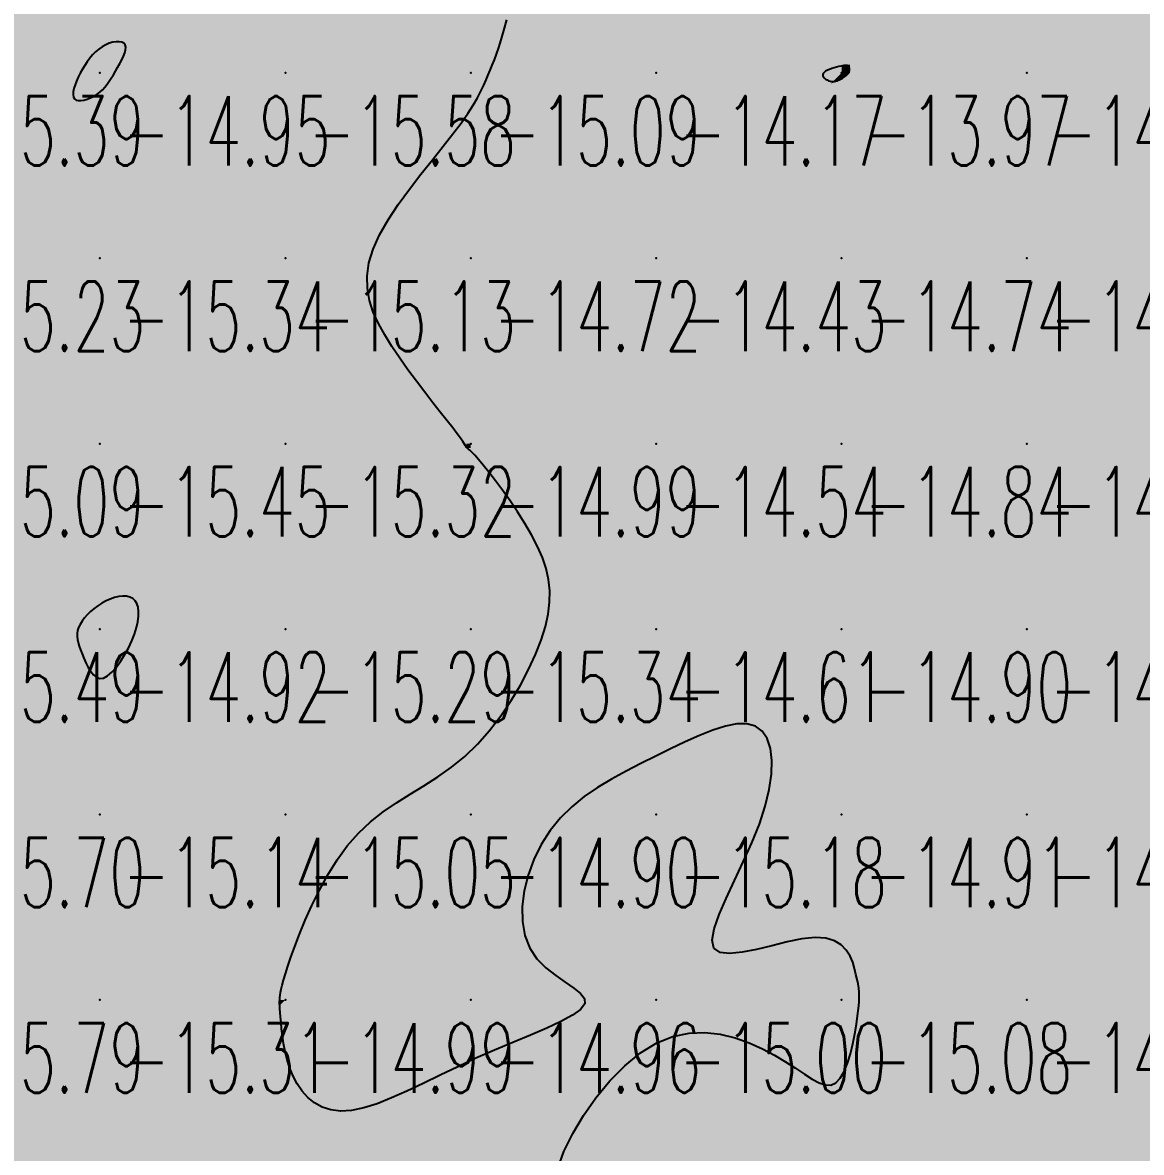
# Model space of a CAD drawing. Header units: millimetres. Extents: x 88261 to 90953, y 390274 to 392322.
# Drawn here: x 89646.1 to 89706.4, y 391059 to 391120 of the extents above; entities that cross this region are included whole.
import ezdxf
from ezdxf.enums import TextEntityAlignment as Align

# ---------------------------------------------------------------- set-up
doc = ezdxf.new("R2010")
doc.units = ezdxf.units.MM
doc.header["$LTSCALE"] = 25
for name, color, linetype in [('CN_03_00', 7, 'Continuous'), ('CN_04_00', 242, 'Continuous'), ('COTEAlt', 7, 'Continuous'), ('TN_COLORIAGE', 7, 'Continuous')]:
    doc.layers.add(name, color=color, linetype=linetype)
doc.styles.add('Simplex 1.0', font='Simplex.shx', dxfattribs={"width": 0.99, "height": 2.5})
doc.styles.get("Standard").update_dxf_attribs({"font": 'times.ttf'})

# ---------------------------------------------------------------- blocks, each defined once
blk = doc.blocks.new('COTE')
at = {"color": 0}
blk.add_point((0, 0), dxfattribs=at)
at = {"layer": 'COTEAlt'}
blk.add_attdef('ALT', text='', height=3.75, dxfattribs=at).set_placement((1.25, -1.25), align=Align.TOP_LEFT)

msp = doc.modelspace()

# ---------------------------------------------------------------- linework, layer by layer
at = {"layer": 'CN_03_00', "elevation": -14, "flags": 128}
msp.add_lwpolyline([(89690.29, 391116.947), (89690.352, 391116.986), (89690.41, 391117.027), (89690.464, 391117.07), (89690.513, 391117.114), (89690.557, 391117.16), (89690.595, 391117.207), (89690.627, 391117.256), (89690.651, 391117.307), (89690.668, 391117.357), (89690.679, 391117.407), (89690.682, 391117.455), (89690.678, 391117.5), (89690.667, 391117.541), (89690.649, 391117.576), (89690.624, 391117.605), (89690.592, 391117.626), (89690.552, 391117.639), (89690.503, 391117.645), (89690.445, 391117.645), (89690.377, 391117.637), (89690.297, 391117.624), (89690.205, 391117.604), (89690.1, 391117.579), (89689.982, 391117.548), (89689.856, 391117.512), (89689.728, 391117.472), (89689.603, 391117.427), (89689.488, 391117.377), (89689.387, 391117.324), (89689.308, 391117.267), (89689.256, 391117.207), (89689.235, 391117.145), (89689.242, 391117.081), (89689.273, 391117.018), (89689.323, 391116.958), (89689.389, 391116.903), (89689.465, 391116.855), (89689.548, 391116.816), (89689.632, 391116.788), (89689.715, 391116.773), (89689.795, 391116.769), (89689.873, 391116.775), (89689.948, 391116.79), (89690.021, 391116.813), (89690.092, 391116.841), (89690.16, 391116.873), (89690.226, 391116.909), (89690.29, 391116.947)], close=True, dxfattribs=at)
at = {"layer": 'CN_04_00', "elevation": -15, "flags": 128}
msp.add_lwpolyline([(89674.939, 391058.154), (89675.277, 391059.067), (89675.746, 391060.031), (89676.327, 391061.01), (89677.002, 391061.971), (89677.753, 391062.877), (89678.562, 391063.694), (89679.411, 391064.387), (89680.28, 391064.922), (89681.154, 391065.271), (89682.023, 391065.451), (89682.877, 391065.483), (89683.709, 391065.391), (89684.51, 391065.2), (89685.271, 391064.931), (89685.983, 391064.61), (89686.64, 391064.259), (89687.233, 391063.9), (89687.765, 391063.554), (89688.242, 391063.239), (89688.667, 391062.972), (89689.045, 391062.774), (89689.38, 391062.661), (89689.678, 391062.652), (89689.942, 391062.767), (89690.178, 391063.015), (89690.385, 391063.377), (89690.566, 391063.825), (89690.722, 391064.332), (89690.854, 391064.87), (89690.963, 391065.411), (89691.049, 391065.927), (89691.116, 391066.393), (89691.162, 391066.785), (89691.19, 391067.114), (89691.201, 391067.395), (89691.195, 391067.643), (89691.174, 391067.875), (89691.138, 391068.104), (89691.089, 391068.348), (89691.027, 391068.622), (89690.952, 391068.934), (89690.85, 391069.271), (89690.706, 391069.611), (89690.504, 391069.932), (89690.23, 391070.213), (89689.868, 391070.434), (89689.403, 391070.573), (89688.819, 391070.608), (89688.111, 391070.529), (89687.316, 391070.367), (89686.482, 391070.166), (89685.655, 391069.967), (89684.883, 391069.812), (89684.213, 391069.743), (89683.692, 391069.804), (89683.367, 391070.036), (89683.271, 391070.468), (89683.376, 391071.082), (89683.639, 391071.843), (89684.016, 391072.719), (89684.466, 391073.678), (89684.944, 391074.687), (89685.409, 391075.712), (89685.818, 391076.722), (89686.134, 391077.686), (89686.351, 391078.589), (89686.47, 391079.418), (89686.49, 391080.161), (89686.413, 391080.804), (89686.239, 391081.335), (89685.969, 391081.741), (89685.602, 391082.01), (89685.142, 391082.134), (89684.598, 391082.127), (89683.982, 391082.007), (89683.305, 391081.795), (89682.579, 391081.508), (89681.817, 391081.165), (89681.028, 391080.787), (89680.226, 391080.391), (89679.422, 391079.992), (89678.625, 391079.584), (89677.844, 391079.157), (89677.09, 391078.701), (89676.372, 391078.205), (89675.699, 391077.66), (89675.081, 391077.054), (89674.527, 391076.378), (89674.046, 391075.626), (89673.647, 391074.817), (89673.338, 391073.973), (89673.127, 391073.117), (89673.022, 391072.273), (89673.032, 391071.463), (89673.165, 391070.71), (89673.428, 391070.037), (89673.821, 391069.461), (89674.305, 391068.973), (89674.831, 391068.558), (89675.35, 391068.199), (89675.815, 391067.883), (89676.177, 391067.594), (89676.387, 391067.316), (89676.397, 391067.033), (89676.173, 391066.734), (89675.734, 391066.416), (89675.115, 391066.078), (89674.351, 391065.721), (89673.476, 391065.344), (89672.524, 391064.948), (89671.529, 391064.531), (89670.526, 391064.095), (89669.544, 391063.642), (89668.593, 391063.185), (89667.678, 391062.741), (89666.804, 391062.325), (89665.977, 391061.955), (89665.201, 391061.645), (89664.482, 391061.414), (89663.825, 391061.276), (89663.232, 391061.243), (89662.704, 391061.309), (89662.235, 391061.462), (89661.823, 391061.69), (89661.465, 391061.983), (89661.156, 391062.328), (89660.895, 391062.714), (89660.676, 391063.131), (89660.498, 391063.566), (89660.355, 391064.009), (89660.243, 391064.452), (89660.158, 391064.885), (89660.095, 391065.298), (89660.049, 391065.682), (89660.017, 391066.026), (89659.993, 391066.323), (89659.973, 391066.565), (89659.958, 391066.759), (89659.948, 391066.915), (89659.942, 391067.045), (89659.941, 391067.157), (89659.946, 391067.262), (89659.956, 391067.371), (89659.971, 391067.494), (89659.994, 391067.64), (89660.028, 391067.819), (89660.078, 391068.041), (89660.15, 391068.315), (89660.249, 391068.651), (89660.38, 391069.058), (89660.549, 391069.545), (89660.76, 391070.122), (89661.019, 391070.792), (89661.326, 391071.538), (89661.681, 391072.335), (89662.084, 391073.159), (89662.537, 391073.986), (89663.038, 391074.792), (89663.589, 391075.552), (89664.189, 391076.244), (89664.838, 391076.85), (89665.525, 391077.385), (89666.243, 391077.872), (89666.98, 391078.333), (89667.727, 391078.792), (89668.473, 391079.27), (89669.209, 391079.79), (89669.924, 391080.375), (89670.61, 391081.041), (89671.26, 391081.776), (89671.867, 391082.563), (89672.425, 391083.384), (89672.929, 391084.22), (89673.372, 391085.055), (89673.748, 391085.87), (89674.052, 391086.647), (89674.278, 391087.373), (89674.427, 391088.054), (89674.503, 391088.697), (89674.507, 391089.314), (89674.441, 391089.913), (89674.309, 391090.503), (89674.111, 391091.095), (89673.851, 391091.698), (89673.534, 391092.317), (89673.171, 391092.942), (89672.779, 391093.561), (89672.373, 391094.16), (89671.968, 391094.726), (89671.579, 391095.244), (89671.222, 391095.703), (89670.912, 391096.087), (89670.66, 391096.389), (89670.463, 391096.615), (89670.314, 391096.777), (89670.206, 391096.886), (89670.131, 391096.954), (89670.082, 391096.993), (89670.052, 391097.013), (89670.033, 391097.026), (89670.019, 391097.044), (89670.001, 391097.076), (89669.968, 391097.132), (89669.912, 391097.22), (89669.824, 391097.351), (89669.695, 391097.533), (89669.514, 391097.776), (89669.274, 391098.09), (89668.969, 391098.479), (89668.607, 391098.937), (89668.202, 391099.452), (89667.768, 391100.013), (89667.317, 391100.607), (89666.862, 391101.225), (89666.417, 391101.854), (89665.995, 391102.482), (89665.608, 391103.103), (89665.27, 391103.719), (89664.993, 391104.338), (89664.79, 391104.967), (89664.675, 391105.614), (89664.659, 391106.284), (89664.756, 391106.986), (89664.979, 391107.726), (89665.333, 391108.509), (89665.797, 391109.321), (89666.342, 391110.147), (89666.94, 391110.972), (89667.562, 391111.78), (89668.179, 391112.555), (89668.763, 391113.282), (89669.286, 391113.944), (89669.725, 391114.531), (89670.085, 391115.046), (89670.376, 391115.499), (89670.61, 391115.898), (89670.798, 391116.251), (89670.95, 391116.569), (89671.078, 391116.858), (89671.192, 391117.129), (89671.302, 391117.39), (89671.412, 391117.655), (89671.524, 391117.936), (89671.64, 391118.25), (89671.762, 391118.608), (89671.893, 391119.025), (89672.034, 391119.516), (89672.188, 391120.093)], dxfattribs=at)
for points in [[(89650.239, 391116.197), (89650.379, 391116.327), (89650.509, 391116.468), (89650.632, 391116.621), (89650.748, 391116.784), (89650.861, 391116.957), (89650.974, 391117.14), (89651.088, 391117.332), (89651.205, 391117.533), (89651.319, 391117.736), (89651.426, 391117.939), (89651.518, 391118.134), (89651.589, 391118.319), (89651.633, 391118.486), (89651.644, 391118.631), (89651.616, 391118.75), (89651.545, 391118.837), (89651.435, 391118.894), (89651.294, 391118.921), (89651.129, 391118.919), (89650.947, 391118.89), (89650.754, 391118.834), (89650.558, 391118.754), (89650.367, 391118.65), (89650.185, 391118.523), (89650.014, 391118.376), (89649.853, 391118.212), (89649.702, 391118.033), (89649.56, 391117.841), (89649.428, 391117.64), (89649.305, 391117.431), (89649.189, 391117.218), (89649.083, 391117.004), (89648.988, 391116.792), (89648.908, 391116.587), (89648.848, 391116.395), (89648.811, 391116.219), (89648.8, 391116.064), (89648.819, 391115.936), (89648.872, 391115.838), (89648.962, 391115.774), (89649.082, 391115.743), (89649.227, 391115.741), (89649.389, 391115.767), (89649.563, 391115.816), (89649.741, 391115.887), (89649.917, 391115.976), (89650.085, 391116.08), (89650.239, 391116.197)], [(89650.665, 391084.715), (89650.894, 391084.912), (89651.127, 391085.176), (89651.358, 391085.493), (89651.578, 391085.846), (89651.782, 391086.221), (89651.961, 391086.601), (89652.11, 391086.972), (89652.221, 391087.32), (89652.295, 391087.641), (89652.333, 391087.933), (89652.336, 391088.194), (89652.304, 391088.423), (89652.24, 391088.617), (89652.144, 391088.773), (89652.017, 391088.892), (89651.861, 391088.97), (89651.681, 391089.011), (89651.48, 391089.018), (89651.265, 391088.993), (89651.039, 391088.939), (89650.809, 391088.86), (89650.578, 391088.758), (89650.352, 391088.636), (89650.136, 391088.498), (89649.931, 391088.347), (89649.741, 391088.184), (89649.568, 391088.015), (89649.414, 391087.841), (89649.282, 391087.665), (89649.175, 391087.492), (89649.093, 391087.323), (89649.04, 391087.161), (89649.014, 391087.002), (89649.012, 391086.844), (89649.032, 391086.681), (89649.073, 391086.51), (89649.13, 391086.327), (89649.203, 391086.128), (89649.289, 391085.909), (89649.386, 391085.669), (89649.495, 391085.42), (89649.616, 391085.178), (89649.751, 391084.957), (89649.901, 391084.774), (89650.066, 391084.644), (89650.248, 391084.581), (89650.448, 391084.601), (89650.665, 391084.715)]]:
    msp.add_lwpolyline(points, close=True, dxfattribs=at)
at = {"layer": 'TN_COLORIAGE', "color": 241}
for points in [[(89640.249, 391127.239, -15.252), (89640.249, 391117.239, -15.252), (89650.249, 391127.239, -15.252)], [(89640.249, 391117.239, -15), (89649.104, 391117.239, -15), (89650.249, 391127.239, -15), (89650.249, 391118.892, -15)], [(89650.249, 391127.239, -15), (89650.249, 391118.892, -15), (89660.249, 391127.239, -15), (89652.101, 391119.092, -15)], [(89660.249, 391117.239, -15), (89651.044, 391117.239, -15), (89660.249, 391127.239, -15), (89652.101, 391119.092, -15)], [(89660.249, 391127.239, -15.226), (89660.249, 391117.239, -15.226), (89670.249, 391127.239, -15.226)], [(89660.249, 391117.239, -15.226), (89670.249, 391117.239, -15.226), (89670.249, 391127.239, -15.226)], [(89670.249, 391127.239, -15), (89673.798, 391127.239, -15), (89670.249, 391117.239, -15), (89672.029, 391119.019, -15)], [(89671.219, 391117.239, -15.089), (89672.029, 391119.019, -15.089), (89670.249, 391117.239, -15.089)], [(89640.249, 391117.239, -15), (89649.104, 391117.239, -15), (89640.249, 391107.239, -15), (89648.47, 391115.461, -15)], [(89660.249, 391117.239, -15), (89651.044, 391117.239, -15), (89650.249, 391107.239, -15), (89650.249, 391115.945, -15)], [(89650.249, 391107.239, -15.577), (89660.249, 391107.239, -15.577), (89660.249, 391117.239, -15.577)], [(89660.249, 391117.239, -15.089), (89660.249, 391107.239, -15.089), (89670.249, 391117.239, -15.089)], [(89660.249, 391107.239, -15), (89663.503, 391107.239, -15), (89670.249, 391117.239, -15), (89670.249, 391114.797, -15)], [(89671.219, 391117.239, -15.089), (89670.249, 391114.797, -15.089), (89670.249, 391117.239, -15.089)], [(89650.249, 391107.239, -15), (89650.249, 391115.945, -15), (89640.249, 391107.239, -15), (89648.47, 391115.461, -15)], [(89640.249, 391107.239, -15.336), (89640.249, 391097.239, -15.336), (89650.249, 391107.239, -15.336)], [(89640.249, 391097.239, -15.336), (89650.249, 391097.239, -15.336), (89650.249, 391107.239, -15.336)], [(89650.249, 391107.239, -15.133), (89650.249, 391097.239, -15.133), (89660.249, 391107.239, -15.133)], [(89650.249, 391097.239, -15.133), (89660.249, 391097.239, -15.133), (89660.249, 391107.239, -15.133)], [(89660.249, 391097.239, -15), (89665.613, 391102.604, -15), (89660.249, 391107.239, -15), (89663.503, 391107.239, -15)], [(89665.613, 391102.604, -15.318), (89670.012, 391097.239, -15.318), (89660.249, 391097.239, -15.318)], [(89640.249, 391097.239, -15.449), (89640.249, 391087.239, -15.449), (89650.249, 391097.239, -15.449)], [(89640.249, 391087.239, -15), (89648.784, 391087.239, -15), (89650.249, 391097.239, -15), (89650.249, 391088.813, -15)], [(89650.249, 391097.239, -15), (89650.249, 391088.813, -15), (89660.249, 391097.239, -15), (89652.334, 391089.325, -15)], [(89660.249, 391097.239, -15), (89652.334, 391089.325, -15), (89660.249, 391087.239, -15), (89652.519, 391087.239, -15)], [(89660.249, 391097.239, -15), (89670.012, 391097.239, -15), (89660.249, 391087.239, -15), (89669.985, 391096.976, -15)], [(89670.249, 391087.239, -15), (89670.249, 391097.017, -15), (89660.249, 391087.239, -15), (89669.985, 391096.976, -15)], [(89674.492, 391091.483, -15.339), (89670.249, 391097.017, -15.339), (89670.249, 391087.239, -15.339)], [(89674.492, 391091.483, -15.339), (89674.892, 391087.239, -15.339), (89670.249, 391087.239, -15.339)], [(89640.249, 391077.239, -15), (89649.175, 391086.166, -15), (89640.249, 391087.239, -15), (89648.784, 391087.239, -15)], [(89660.249, 391087.239, -15), (89652.519, 391087.239, -15), (89650.249, 391077.239, -15), (89650.249, 391083.551, -15)], [(89650.249, 391077.239, -15.286), (89660.249, 391077.239, -15.286), (89660.249, 391087.239, -15.286)], [(89660.249, 391087.239, -15.339), (89660.249, 391077.239, -15.339), (89670.249, 391087.239, -15.339)], [(89670.249, 391087.239, -15), (89670.249, 391079.443, -15), (89660.249, 391077.239, -15), (89663.66, 391077.239, -15)], [(89674.892, 391087.239, -15.339), (89670.249, 391079.443, -15.339), (89670.249, 391087.239, -15.339)], [(89640.249, 391077.239, -15), (89649.175, 391086.166, -15), (89650.249, 391077.239, -15), (89650.249, 391083.551, -15)], [(89680.249, 391080.373, -15.179), (89686.621, 391083.612, -15.179), (89680.249, 391077.239, -15.179)], [(89686.621, 391083.612, -15.179), (89686.879, 391077.239, -15.179), (89680.249, 391077.239, -15.179)], [(89680.249, 391080.373, -15.179), (89673.741, 391077.239, -15.179), (89680.249, 391077.239, -15.179)], [(89640.249, 391077.239, -15.143), (89640.249, 391067.239, -15.143), (89650.249, 391077.239, -15.143)], [(89640.249, 391067.239, -15.143), (89650.249, 391067.239, -15.143), (89650.249, 391077.239, -15.143)], [(89650.249, 391077.239, -15.05), (89650.249, 391067.239, -15.05), (89660.249, 391077.239, -15.05)], [(89650.249, 391067.239, -15), (89659.907, 391067.239, -15), (89660.249, 391077.239, -15), (89660.249, 391069.063, -15)], [(89663.66, 391077.239, -15.05), (89660.249, 391069.063, -15.05), (89660.249, 391077.239, -15.05)], [(89673.741, 391077.239, -15.179), (89671.945, 391068.936, -15.179), (89680.249, 391077.239, -15.179)], [(89680.249, 391077.239, -15), (89671.945, 391068.936, -15), (89680.249, 391067.239, -15), (89679.047, 391067.239, -15)], [(89680.249, 391077.239, -15), (89686.879, 391077.239, -15), (89680.249, 391067.239, -15), (89680.769, 391067.76, -15)], [(89690.249, 391067.239, -15), (89690.249, 391071.937, -15), (89680.249, 391067.239, -15), (89680.769, 391067.76, -15)], [(89691.148, 391068.138, -15.08), (89690.249, 391071.937, -15.08), (89690.249, 391067.239, -15.08)], [(89691.148, 391068.138, -15.08), (89691.324, 391067.239, -15.08), (89690.249, 391067.239, -15.08)], [(89640.249, 391067.239, -15.313), (89640.249, 391057.239, -15.313), (89650.249, 391067.239, -15.313)], [(89640.249, 391057.239, -15.313), (89650.249, 391057.239, -15.313), (89650.249, 391067.239, -15.313)], [(89650.249, 391057.239, -15), (89659.95, 391066.941, -15), (89650.249, 391067.239, -15), (89659.907, 391067.239, -15)], [(89650.249, 391057.239, -15), (89659.95, 391066.941, -15), (89660.249, 391057.239, -15), (89660.249, 391062.935, -15)], [(89670.249, 391057.239, -15), (89670.249, 391064.307, -15), (89680.249, 391067.239, -15), (89679.047, 391067.239, -15)], [(89670.249, 391057.239, -15), (89673.35, 391057.239, -15), (89680.249, 391067.239, -15), (89680.249, 391066.991, -15)], [(89690.249, 391067.239, -15), (89687.335, 391064.326, -15), (89680.249, 391067.239, -15), (89680.249, 391066.991, -15)], [(89687.335, 391064.326, -15.08), (89690.249, 391061.259, -15.08), (89690.249, 391067.239, -15.08)], [(89691.324, 391067.239, -15.08), (89690.249, 391061.259, -15.08), (89690.249, 391067.239, -15.08)], [(89670.249, 391057.239, -15), (89670.249, 391064.307, -15), (89660.249, 391057.239, -15), (89663.112, 391060.103, -15)], [(89663.112, 391060.103, -15.015), (89660.249, 391062.935, -15.015), (89660.249, 391057.239, -15.015)]]:
    msp.add_solid(points, dxfattribs=at)
at = {"layer": 'TN_COLORIAGE', "color": 231}
for points in [[(89672.029, 391119.019, -14.172), (89671.219, 391117.239, -14.172), (89680.249, 391127.239, -14.172), (89680.249, 391117.239, -14.172)], [(89672.029, 391119.019, -14.589), (89673.798, 391127.239, -14.589), (89680.249, 391127.239, -14.589)], [(89680.249, 391127.239, -14.645), (89680.249, 391117.239, -14.645), (89690.249, 391127.239, -14.645)], [(89690.249, 391127.239, -14), (89690.249, 391117.637, -14), (89680.249, 391117.239, -14), (89688.907, 391117.239, -14)], [(89690.249, 391127.239, -14), (89690.249, 391117.637, -14), (89700.249, 391127.239, -14), (89690.698, 391117.688, -14)], [(89700.249, 391127.239, -14), (89690.698, 391117.688, -14), (89700.249, 391117.239, -14), (89690.703, 391117.239, -14)], [(89700.249, 391127.239, -14.418), (89700.249, 391117.239, -14.418), (89710.249, 391127.239, -14.418)], [(89700.249, 391117.239, -14.418), (89710.249, 391117.239, -14.418), (89710.249, 391127.239, -14.418)], [(89650.249, 391118.892, -14.95), (89649.104, 391117.239, -14.95), (89650.249, 391117.239, -14.95)], [(89652.101, 391119.092, -14.95), (89650.249, 391118.892, -14.95), (89650.249, 391117.239, -14.95)], [(89652.101, 391119.092, -14.95), (89651.044, 391117.239, -14.95), (89650.249, 391117.239, -14.95)], [(89648.47, 391115.461, -14.95), (89649.104, 391117.239, -14.95), (89650.249, 391117.239, -14.95)], [(89648.47, 391115.461, -14.95), (89650.249, 391115.945, -14.95), (89650.249, 391117.239, -14.95)], [(89650.249, 391115.945, -14.95), (89651.044, 391117.239, -14.95), (89650.249, 391117.239, -14.95)], [(89670.249, 391114.797, -14.172), (89671.219, 391117.239, -14.172), (89670.249, 391107.239, -14.172), (89680.249, 391117.239, -14.172)], [(89670.249, 391107.239, -14.172), (89680.249, 391107.239, -14.172), (89680.249, 391117.239, -14.172)], [(89680.249, 391107.239, -14), (89689.659, 391116.65, -14), (89680.249, 391117.239, -14), (89688.907, 391117.239, -14)], [(89690.249, 391107.239, -14), (89690.249, 391116.892, -14), (89680.249, 391107.239, -14), (89689.659, 391116.65, -14)], [(89690.249, 391107.239, -14), (89690.249, 391116.892, -14), (89700.249, 391117.239, -14), (89690.703, 391117.239, -14)], [(89690.249, 391107.239, -14.56), (89700.249, 391107.239, -14.56), (89700.249, 391117.239, -14.56)], [(89700.249, 391117.239, -14.319), (89700.249, 391107.239, -14.319), (89710.249, 391117.239, -14.319)], [(89700.249, 391107.239, -14.319), (89710.249, 391107.239, -14.319), (89710.249, 391117.239, -14.319)], [(89670.249, 391114.797, -14.725), (89663.503, 391107.239, -14.725), (89670.249, 391107.239, -14.725)], [(89663.503, 391107.239, -14.725), (89665.613, 391102.604, -14.725), (89670.249, 391107.239, -14.725)], [(89670.012, 391097.239, -14.725), (89665.613, 391102.604, -14.725), (89670.249, 391097.239, -14.725), (89670.249, 391107.239, -14.725)], [(89670.249, 391107.239, -14.426), (89670.249, 391097.239, -14.426), (89680.249, 391107.239, -14.426)], [(89670.249, 391097.239, -14.426), (89680.249, 391097.239, -14.426), (89680.249, 391107.239, -14.426)], [(89680.249, 391107.239, -14.74), (89680.249, 391097.239, -14.74), (89690.249, 391107.239, -14.74)], [(89680.249, 391097.239, -14.74), (89690.249, 391097.239, -14.74), (89690.249, 391107.239, -14.74)], [(89690.249, 391107.239, -14.776), (89690.249, 391097.239, -14.776), (89700.249, 391107.239, -14.776)], [(89690.249, 391097.239, -14.776), (89700.249, 391097.239, -14.776), (89700.249, 391107.239, -14.776)], [(89700.249, 391107.239, -14.02), (89700.249, 391097.239, -14.02), (89710.249, 391107.239, -14.02)], [(89700.249, 391097.239, -14.02), (89710.249, 391097.239, -14.02), (89710.249, 391107.239, -14.02)], [(89669.985, 391096.976, -14.992), (89670.012, 391097.239, -14.992), (89670.249, 391097.239, -14.992)], [(89669.985, 391096.976, -14.992), (89670.249, 391097.017, -14.992), (89670.249, 391097.239, -14.992)], [(89670.249, 391097.017, -14.539), (89674.492, 391091.483, -14.539), (89670.249, 391097.239, -14.539), (89680.249, 391097.239, -14.539)], [(89674.892, 391087.239, -14.539), (89674.492, 391091.483, -14.539), (89680.249, 391087.239, -14.539), (89680.249, 391097.239, -14.539)], [(89680.249, 391097.239, -14.841), (89680.249, 391087.239, -14.841), (89690.249, 391097.239, -14.841)], [(89680.249, 391087.239, -14.841), (89690.249, 391087.239, -14.841), (89690.249, 391097.239, -14.841)], [(89690.249, 391097.239, -14.575), (89690.249, 391087.239, -14.575), (89700.249, 391097.239, -14.575)], [(89690.249, 391087.239, -14.575), (89700.249, 391087.239, -14.575), (89700.249, 391097.239, -14.575)], [(89700.249, 391097.239, -14.557), (89700.249, 391087.239, -14.557), (89710.249, 391097.239, -14.557)], [(89700.249, 391087.239, -14.557), (89710.249, 391087.239, -14.557), (89710.249, 391097.239, -14.557)], [(89650.249, 391088.813, -14.916), (89648.784, 391087.239, -14.916), (89650.249, 391087.239, -14.916)], [(89652.334, 391089.325, -14.916), (89650.249, 391088.813, -14.916), (89650.249, 391087.239, -14.916)], [(89652.519, 391087.239, -14.916), (89652.334, 391089.325, -14.916), (89650.249, 391087.239, -14.916)], [(89648.784, 391087.239, -14.916), (89649.175, 391086.166, -14.916), (89650.249, 391087.239, -14.916)], [(89650.249, 391083.551, -14.916), (89649.175, 391086.166, -14.916), (89650.249, 391087.239, -14.916)], [(89650.249, 391083.551, -14.916), (89652.519, 391087.239, -14.916), (89650.249, 391087.239, -14.916)], [(89670.249, 391079.443, -14.608), (89674.892, 391087.239, -14.608), (89670.249, 391077.239, -14.608), (89680.249, 391087.239, -14.608)], [(89673.741, 391077.239, -14.608), (89680.249, 391080.373, -14.608), (89670.249, 391077.239, -14.608), (89680.249, 391087.239, -14.608)], [(89686.621, 391083.612, -14.608), (89680.249, 391080.373, -14.608), (89690.249, 391087.239, -14.608), (89680.249, 391087.239, -14.608)], [(89686.879, 391077.239, -14.898), (89686.621, 391083.612, -14.898), (89690.249, 391077.239, -14.898), (89690.249, 391087.239, -14.898)], [(89690.249, 391087.239, -14.391), (89690.249, 391077.239, -14.391), (89700.249, 391087.239, -14.391)], [(89690.249, 391077.239, -14.391), (89700.249, 391077.239, -14.391), (89700.249, 391087.239, -14.391)], [(89700.249, 391087.239, -14.803), (89700.249, 391077.239, -14.803), (89710.249, 391087.239, -14.803)], [(89710.249, 391080.665, -14.185), (89709.132, 391077.239, -14.185), (89710.249, 391087.239, -14.185), (89700.249, 391077.239, -14.185)], [(89663.66, 391077.239, -14.904), (89670.249, 391079.443, -14.904), (89670.249, 391077.239, -14.904)], [(89660.249, 391069.063, -14.904), (89663.66, 391077.239, -14.904), (89660.249, 391067.239, -14.904), (89670.249, 391077.239, -14.904)], [(89660.249, 391067.239, -14.904), (89670.249, 391067.239, -14.904), (89670.249, 391077.239, -14.904)], [(89671.945, 391068.936, -14.904), (89673.741, 391077.239, -14.904), (89670.249, 391067.239, -14.904), (89670.249, 391077.239, -14.904)], [(89680.769, 391067.76, -14.909), (89686.879, 391077.239, -14.909), (89690.249, 391077.239, -14.909)], [(89680.769, 391067.76, -14.909), (89690.249, 391071.937, -14.909), (89690.249, 391077.239, -14.909)], [(89690.249, 391071.937, -14.185), (89691.148, 391068.138, -14.185), (89690.249, 391077.239, -14.185), (89700.249, 391077.239, -14.185)], [(89691.324, 391067.239, -14.185), (89691.148, 391068.138, -14.185), (89700.249, 391067.239, -14.185), (89700.249, 391077.239, -14.185)], [(89708.919, 391075.909, -14.185), (89709.132, 391077.239, -14.185), (89700.249, 391067.239, -14.185), (89700.249, 391077.239, -14.185)], [(89710.249, 391075.774, -14.332), (89708.919, 391075.909, -14.332), (89710.249, 391067.239, -14.332), (89700.249, 391067.239, -14.332)], [(89660.249, 391069.063, -14.989), (89659.907, 391067.239, -14.989), (89660.249, 391067.239, -14.989)], [(89679.047, 391067.239, -14.963), (89671.945, 391068.936, -14.963), (89670.249, 391067.239, -14.963)], [(89659.907, 391067.239, -14.989), (89659.95, 391066.941, -14.989), (89660.249, 391067.239, -14.989)], [(89660.249, 391062.935, -14.989), (89659.95, 391066.941, -14.989), (89660.249, 391067.239, -14.989)], [(89660.249, 391062.935, -14.963), (89663.112, 391060.103, -14.963), (89660.249, 391067.239, -14.963), (89670.249, 391067.239, -14.963)], [(89663.112, 391060.103, -14.963), (89670.249, 391064.307, -14.963), (89670.249, 391067.239, -14.963)], [(89679.047, 391067.239, -14.963), (89670.249, 391064.307, -14.963), (89670.249, 391067.239, -14.963)], [(89680.249, 391066.991, -14.804), (89673.35, 391057.239, -14.804), (89680.249, 391057.239, -14.804)], [(89680.249, 391066.991, -14.804), (89687.335, 391064.326, -14.804), (89680.249, 391057.239, -14.804)], [(89690.249, 391061.259, -14.332), (89691.324, 391067.239, -14.332), (89690.249, 391057.239, -14.332), (89700.249, 391067.239, -14.332)], [(89690.249, 391057.239, -14.332), (89700.249, 391057.239, -14.332), (89700.249, 391067.239, -14.332)], [(89700.249, 391067.239, -14.403), (89700.249, 391057.239, -14.403), (89710.249, 391067.239, -14.403)], [(89700.249, 391057.239, -14), (89706.988, 391057.239, -14), (89710.249, 391067.239, -14), (89710.249, 391061.609, -14)], [(89690.249, 391061.259, -14.804), (89687.335, 391064.326, -14.804), (89690.249, 391057.239, -14.804), (89680.249, 391057.239, -14.804)]]:
    msp.add_solid(points, dxfattribs=at)
at = {"layer": 'TN_COLORIAGE', "color": 221}
for points in [[(89688.907, 391117.239, -13.973), (89690.249, 391117.637, -13.973), (89690.249, 391117.239, -13.973)], [(89690.698, 391117.688, -13.973), (89690.249, 391117.637, -13.973), (89690.249, 391117.239, -13.973)], [(89690.703, 391117.239, -13.973), (89690.698, 391117.688, -13.973), (89690.249, 391117.239, -13.973)], [(89688.907, 391117.239, -13.973), (89689.659, 391116.65, -13.973), (89690.249, 391117.239, -13.973)], [(89689.659, 391116.65, -13.973), (89690.249, 391116.892, -13.973), (89690.249, 391117.239, -13.973)], [(89690.703, 391117.239, -13.973), (89690.249, 391116.892, -13.973), (89690.249, 391117.239, -13.973)]]:
    msp.add_solid(points, dxfattribs=at)

# ---------------------------------------------------------------- block references
at = {"layer": 'COTEAlt'}
ref = msp.add_blockref('COTE', (89640.249, 391117.239), dxfattribs=at)
ref.add_attrib('ALT', '-15.39', dxfattribs={"height": 3.75, "style": 'Simplex 1.0', "width": 0.6}).set_placement((89641.499, 391115.989), align=Align.TOP_LEFT)
ref = msp.add_blockref('COTE', (89650.249, 391117.239), dxfattribs=at)
ref.add_attrib('ALT', '-14.95', dxfattribs={"height": 3.75, "style": 'Simplex 1.0', "width": 0.6}).set_placement((89651.499, 391115.989), align=Align.TOP_LEFT)
ref = msp.add_blockref('COTE', (89660.249, 391117.239), dxfattribs=at)
ref.add_attrib('ALT', '-15.58', dxfattribs={"height": 3.75, "style": 'Simplex 1.0', "width": 0.6}).set_placement((89661.499, 391115.989), align=Align.TOP_LEFT)
ref = msp.add_blockref('COTE', (89670.249, 391117.239), dxfattribs=at)
ref.add_attrib('ALT', '-15.09', dxfattribs={"height": 3.75, "style": 'Simplex 1.0', "width": 0.6}).set_placement((89671.499, 391115.989), align=Align.TOP_LEFT)
ref = msp.add_blockref('COTE', (89680.249, 391117.239), dxfattribs=at)
ref.add_attrib('ALT', '-14.17', dxfattribs={"height": 3.75, "style": 'Simplex 1.0', "width": 0.6}).set_placement((89681.499, 391115.989), align=Align.TOP_LEFT)
ref = msp.add_blockref('COTE', (89690.249, 391117.239), dxfattribs=at)
ref.add_attrib('ALT', '-13.97', dxfattribs={"height": 3.75, "style": 'Simplex 1.0', "width": 0.6}).set_placement((89691.499, 391115.989), align=Align.TOP_LEFT)
ref = msp.add_blockref('COTE', (89700.249, 391117.239), dxfattribs=at)
ref.add_attrib('ALT', '-14.56', dxfattribs={"height": 3.75, "style": 'Simplex 1.0', "width": 0.6}).set_placement((89701.499, 391115.989), align=Align.TOP_LEFT)
ref = msp.add_blockref('COTE', (89640.249, 391107.239), dxfattribs=at)
ref.add_attrib('ALT', '-15.23', dxfattribs={"height": 3.75, "style": 'Simplex 1.0', "width": 0.6}).set_placement((89641.499, 391105.989), align=Align.TOP_LEFT)
ref = msp.add_blockref('COTE', (89650.249, 391107.239), dxfattribs=at)
ref.add_attrib('ALT', '-15.34', dxfattribs={"height": 3.75, "style": 'Simplex 1.0', "width": 0.6}).set_placement((89651.499, 391105.989), align=Align.TOP_LEFT)
ref = msp.add_blockref('COTE', (89660.249, 391107.239), dxfattribs=at)
ref.add_attrib('ALT', '-15.13', dxfattribs={"height": 3.75, "style": 'Simplex 1.0', "width": 0.6}).set_placement((89661.499, 391105.989), align=Align.TOP_LEFT)
ref = msp.add_blockref('COTE', (89670.249, 391107.239), dxfattribs=at)
ref.add_attrib('ALT', '-14.72', dxfattribs={"height": 3.75, "style": 'Simplex 1.0', "width": 0.6}).set_placement((89671.499, 391105.989), align=Align.TOP_LEFT)
ref = msp.add_blockref('COTE', (89680.249, 391107.239), dxfattribs=at)
ref.add_attrib('ALT', '-14.43', dxfattribs={"height": 3.75, "style": 'Simplex 1.0', "width": 0.6}).set_placement((89681.499, 391105.989), align=Align.TOP_LEFT)
ref = msp.add_blockref('COTE', (89690.249, 391107.239), dxfattribs=at)
ref.add_attrib('ALT', '-14.74', dxfattribs={"height": 3.75, "style": 'Simplex 1.0', "width": 0.6}).set_placement((89691.499, 391105.989), align=Align.TOP_LEFT)
ref = msp.add_blockref('COTE', (89700.249, 391107.239), dxfattribs=at)
ref.add_attrib('ALT', '-14.78', dxfattribs={"height": 3.75, "style": 'Simplex 1.0', "width": 0.6}).set_placement((89701.499, 391105.989), align=Align.TOP_LEFT)
ref = msp.add_blockref('COTE', (89640.249, 391097.239), dxfattribs=at)
ref.add_attrib('ALT', '-15.09', dxfattribs={"height": 3.75, "style": 'Simplex 1.0', "width": 0.6}).set_placement((89641.499, 391095.989), align=Align.TOP_LEFT)
ref = msp.add_blockref('COTE', (89650.249, 391097.239), dxfattribs=at)
ref.add_attrib('ALT', '-15.45', dxfattribs={"height": 3.75, "style": 'Simplex 1.0', "width": 0.6}).set_placement((89651.499, 391095.989), align=Align.TOP_LEFT)
ref = msp.add_blockref('COTE', (89660.249, 391097.239), dxfattribs=at)
ref.add_attrib('ALT', '-15.32', dxfattribs={"height": 3.75, "style": 'Simplex 1.0', "width": 0.6}).set_placement((89661.499, 391095.989), align=Align.TOP_LEFT)
ref = msp.add_blockref('COTE', (89670.249, 391097.239), dxfattribs=at)
ref.add_attrib('ALT', '-14.99', dxfattribs={"height": 3.75, "style": 'Simplex 1.0', "width": 0.6}).set_placement((89671.499, 391095.989), align=Align.TOP_LEFT)
ref = msp.add_blockref('COTE', (89680.249, 391097.239), dxfattribs=at)
ref.add_attrib('ALT', '-14.54', dxfattribs={"height": 3.75, "style": 'Simplex 1.0', "width": 0.6}).set_placement((89681.499, 391095.989), align=Align.TOP_LEFT)
ref = msp.add_blockref('COTE', (89690.249, 391097.239), dxfattribs=at)
ref.add_attrib('ALT', '-14.84', dxfattribs={"height": 3.75, "style": 'Simplex 1.0', "width": 0.6}).set_placement((89691.499, 391095.989), align=Align.TOP_LEFT)
ref = msp.add_blockref('COTE', (89700.249, 391097.239), dxfattribs=at)
ref.add_attrib('ALT', '-14.58', dxfattribs={"height": 3.75, "style": 'Simplex 1.0', "width": 0.6}).set_placement((89701.499, 391095.989), align=Align.TOP_LEFT)
ref = msp.add_blockref('COTE', (89640.249, 391087.239), dxfattribs=at)
ref.add_attrib('ALT', '-15.49', dxfattribs={"height": 3.75, "style": 'Simplex 1.0', "width": 0.6}).set_placement((89641.499, 391085.989), align=Align.TOP_LEFT)
ref = msp.add_blockref('COTE', (89650.249, 391087.239), dxfattribs=at)
ref.add_attrib('ALT', '-14.92', dxfattribs={"height": 3.75, "style": 'Simplex 1.0', "width": 0.6}).set_placement((89651.499, 391085.989), align=Align.TOP_LEFT)
ref = msp.add_blockref('COTE', (89660.249, 391087.239), dxfattribs=at)
ref.add_attrib('ALT', '-15.29', dxfattribs={"height": 3.75, "style": 'Simplex 1.0', "width": 0.6}).set_placement((89661.499, 391085.989), align=Align.TOP_LEFT)
ref = msp.add_blockref('COTE', (89670.249, 391087.239), dxfattribs=at)
ref.add_attrib('ALT', '-15.34', dxfattribs={"height": 3.75, "style": 'Simplex 1.0', "width": 0.6}).set_placement((89671.499, 391085.989), align=Align.TOP_LEFT)
ref = msp.add_blockref('COTE', (89680.249, 391087.239), dxfattribs=at)
ref.add_attrib('ALT', '-14.61', dxfattribs={"height": 3.75, "style": 'Simplex 1.0', "width": 0.6}).set_placement((89681.499, 391085.989), align=Align.TOP_LEFT)
ref = msp.add_blockref('COTE', (89690.249, 391087.239), dxfattribs=at)
ref.add_attrib('ALT', '-14.90', dxfattribs={"height": 3.75, "style": 'Simplex 1.0', "width": 0.6}).set_placement((89691.499, 391085.989), align=Align.TOP_LEFT)
ref = msp.add_blockref('COTE', (89700.249, 391087.239), dxfattribs=at)
ref.add_attrib('ALT', '-14.39', dxfattribs={"height": 3.75, "style": 'Simplex 1.0', "width": 0.6}).set_placement((89701.499, 391085.989), align=Align.TOP_LEFT)
ref = msp.add_blockref('COTE', (89640.249, 391077.239), dxfattribs=at)
ref.add_attrib('ALT', '-15.70', dxfattribs={"height": 3.75, "style": 'Simplex 1.0', "width": 0.6}).set_placement((89641.499, 391075.989), align=Align.TOP_LEFT)
ref = msp.add_blockref('COTE', (89650.249, 391077.239), dxfattribs=at)
ref.add_attrib('ALT', '-15.14', dxfattribs={"height": 3.75, "style": 'Simplex 1.0', "width": 0.6}).set_placement((89651.499, 391075.989), align=Align.TOP_LEFT)
ref = msp.add_blockref('COTE', (89660.249, 391077.239), dxfattribs=at)
ref.add_attrib('ALT', '-15.05', dxfattribs={"height": 3.75, "style": 'Simplex 1.0', "width": 0.6}).set_placement((89661.499, 391075.989), align=Align.TOP_LEFT)
ref = msp.add_blockref('COTE', (89670.249, 391077.239), dxfattribs=at)
ref.add_attrib('ALT', '-14.90', dxfattribs={"height": 3.75, "style": 'Simplex 1.0', "width": 0.6}).set_placement((89671.499, 391075.989), align=Align.TOP_LEFT)
ref = msp.add_blockref('COTE', (89680.249, 391077.239), dxfattribs=at)
ref.add_attrib('ALT', '-15.18', dxfattribs={"height": 3.75, "style": 'Simplex 1.0', "width": 0.6}).set_placement((89681.499, 391075.989), align=Align.TOP_LEFT)
ref = msp.add_blockref('COTE', (89690.249, 391077.239), dxfattribs=at)
ref.add_attrib('ALT', '-14.91', dxfattribs={"height": 3.75, "style": 'Simplex 1.0', "width": 0.6}).set_placement((89691.499, 391075.989), align=Align.TOP_LEFT)
ref = msp.add_blockref('COTE', (89700.249, 391077.239), dxfattribs=at)
ref.add_attrib('ALT', '-14.19', dxfattribs={"height": 3.75, "style": 'Simplex 1.0', "width": 0.6}).set_placement((89701.499, 391075.989), align=Align.TOP_LEFT)
ref = msp.add_blockref('COTE', (89640.249, 391067.239), dxfattribs=at)
ref.add_attrib('ALT', '-15.79', dxfattribs={"height": 3.75, "style": 'Simplex 1.0', "width": 0.6}).set_placement((89641.499, 391065.989), align=Align.TOP_LEFT)
ref = msp.add_blockref('COTE', (89650.249, 391067.239), dxfattribs=at)
ref.add_attrib('ALT', '-15.31', dxfattribs={"height": 3.75, "style": 'Simplex 1.0', "width": 0.6}).set_placement((89651.499, 391065.989), align=Align.TOP_LEFT)
ref = msp.add_blockref('COTE', (89660.249, 391067.239), dxfattribs=at)
ref.add_attrib('ALT', '-14.99', dxfattribs={"height": 3.75, "style": 'Simplex 1.0', "width": 0.6}).set_placement((89661.499, 391065.989), align=Align.TOP_LEFT)
ref = msp.add_blockref('COTE', (89670.249, 391067.239), dxfattribs=at)
ref.add_attrib('ALT', '-14.96', dxfattribs={"height": 3.75, "style": 'Simplex 1.0', "width": 0.6}).set_placement((89671.499, 391065.989), align=Align.TOP_LEFT)
ref = msp.add_blockref('COTE', (89680.249, 391067.239), dxfattribs=at)
ref.add_attrib('ALT', '-15.00', dxfattribs={"height": 3.75, "style": 'Simplex 1.0', "width": 0.6}).set_placement((89681.499, 391065.989), align=Align.TOP_LEFT)
ref = msp.add_blockref('COTE', (89690.249, 391067.239), dxfattribs=at)
ref.add_attrib('ALT', '-15.08', dxfattribs={"height": 3.75, "style": 'Simplex 1.0', "width": 0.6}).set_placement((89691.499, 391065.989), align=Align.TOP_LEFT)
ref = msp.add_blockref('COTE', (89700.249, 391067.239), dxfattribs=at)
ref.add_attrib('ALT', '-14.33', dxfattribs={"height": 3.75, "style": 'Simplex 1.0', "width": 0.6}).set_placement((89701.499, 391065.989), align=Align.TOP_LEFT)

doc.saveas('drawing.dxf')
